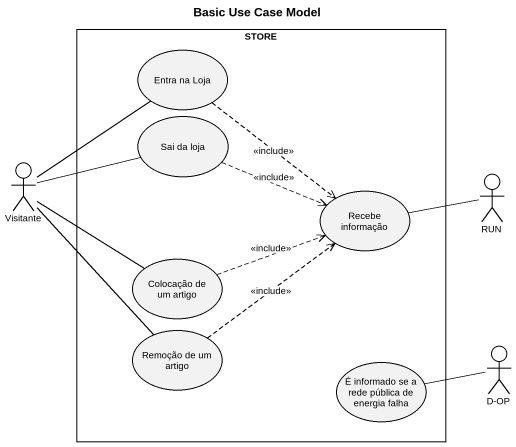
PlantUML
@startuml
title Basic Use Case Model
rectangle STORE {
  usecase "Entra na Loja" as Entra_na_Loja
  usecase "Sai da loja" as Sai_da_loja
  usecase "Recebe informação" as Recebe_informação
  usecase "Colocação de um artigo" as Colocação_de_um_artigo
  usecase "Remoção de um artigo" as Remoção_de_um_artigo
  usecase "É informado se a rede pública de energia falha" as É_informado_se_a_rede
}
actor Visitante
actor RUN
actor "D-OP" as D_OP
Entra_na_Loja ..> Recebe_informação : <<include>>
Sai_da_loja .right.> Recebe_informação : <<include>>
Visitante -up- Entra_na_Loja
Visitante -right- Sai_da_loja
Visitante -right- Colocação_de_um_artigo
Visitante -- Remoção_de_um_artigo
Recebe_informação -right- RUN
Colocação_de_um_artigo .right.> Recebe_informação : <<include>>
Remoção_de_um_artigo .up.> Recebe_informação : <<include>>
É_informado_se_a_rede -right- D_OP
@enduml
